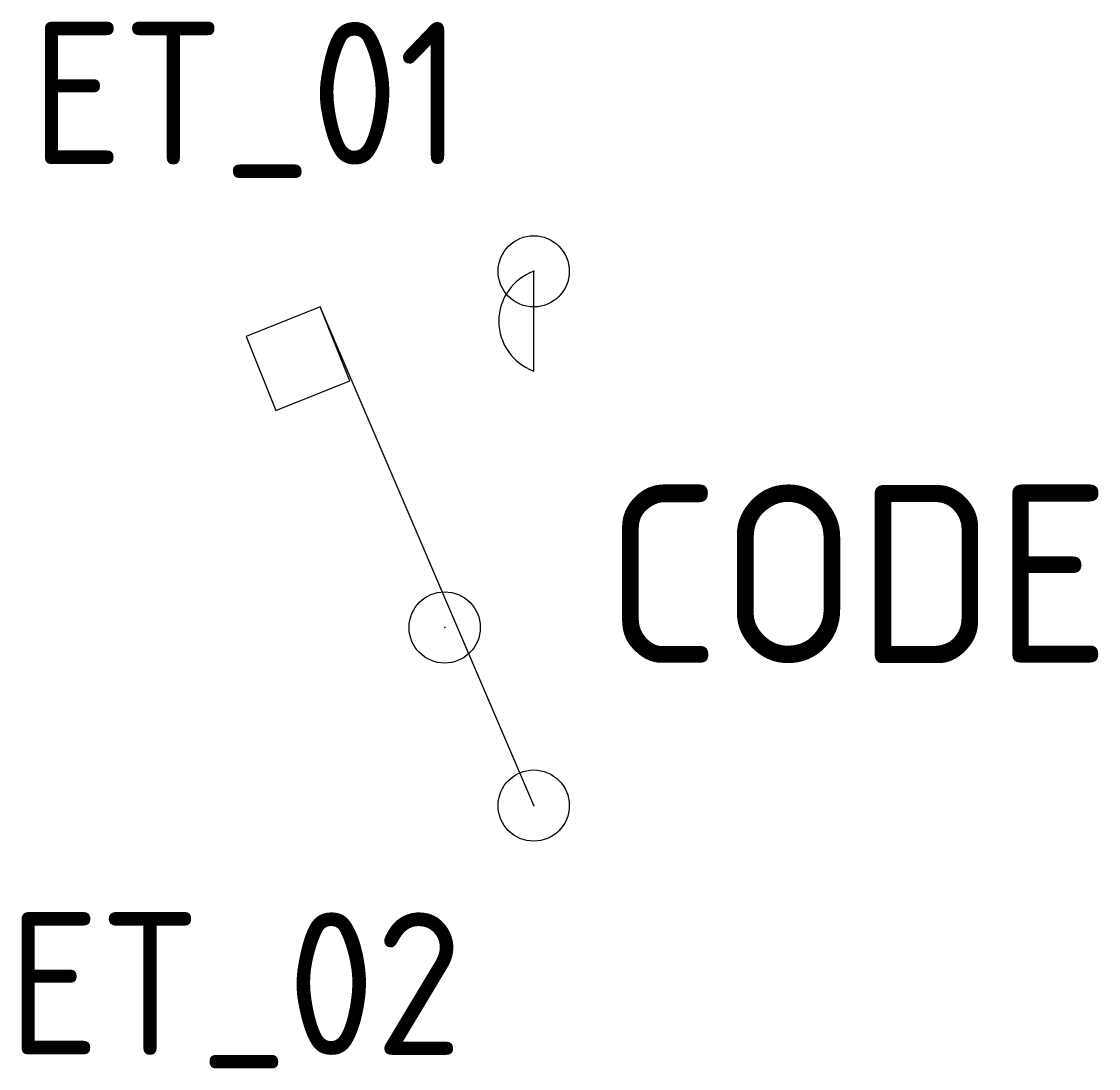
# Model space of a CAD drawing. Extents: x 291.6 to 306.7, y 78.8 to 93.5.
import ezdxf
from ezdxf.enums import TextEntityAlignment as Align

# ---------------------------------------------------------------- set-up
doc = ezdxf.new("R2010")
doc.units = 0
doc.header["$LTSCALE"] = 10
doc.header["$MEASUREMENT"] = 0
doc.header["$PDMODE"] = 32
doc.header["$PDSIZE"] = 1
doc.layers.get('0').update_dxf_attribs({"linetype": 'CONTINUOUS'})
for name, color, linetype in [('A', 7, 'CONTINUOUS'), ('C', 7, 'CONTINUOUS'), ('TKST2', 2, 'CONTINUOUS'), ('TKST3', 1, 'CONTINUOUS')]:
    doc.layers.add(name, color=color, linetype=linetype)
doc.styles.get("Standard").update_dxf_attribs({"font": 'ISO8', "width": 1.2})

msp = doc.modelspace()

# ---------------------------------------------------------------- linework, layer by layer
msp.add_line((298.75, 88.6), (298.75, 90))
msp.add_lwpolyline([(298.75, 90, 0.7), (298.75, 88.6)], format="xyb")
msp.add_lwpolyline([(295.75, 89.5), (294.712, 89.084), (295.128, 88.046), (296.166, 88.462), (295.75, 89.5)], close=True)
msp.add_lwpolyline([(298.75, 82.5), (295.75, 89.5)])
at = {"layer": 'A', "color": 1}
msp.add_point((297.5, 85), dxfattribs=at)
at = {"layer": 'C', "color": 1}
msp.add_point((298.75, 90), dxfattribs=at)
at = {"layer": 'C', "color": 2}
msp.add_point((298.75, 82.5), dxfattribs=at)

# ---------------------------------------------------------------- texts
at = {"layer": 'TKST2'}
for tag, p in [('ET_01', (297.75, 91.5)), ('ET_02', (297.75, 79))]:
    msp.add_attdef(tag, text='', height=2, dxfattribs=at).set_placement(p, align=Align.RIGHT)
at = {"layer": 'TKST3'}
msp.add_attdef('CODE', (299.75, 84.5), '-Q', height=2.5, dxfattribs=at)

doc.saveas('drawing.dxf')
